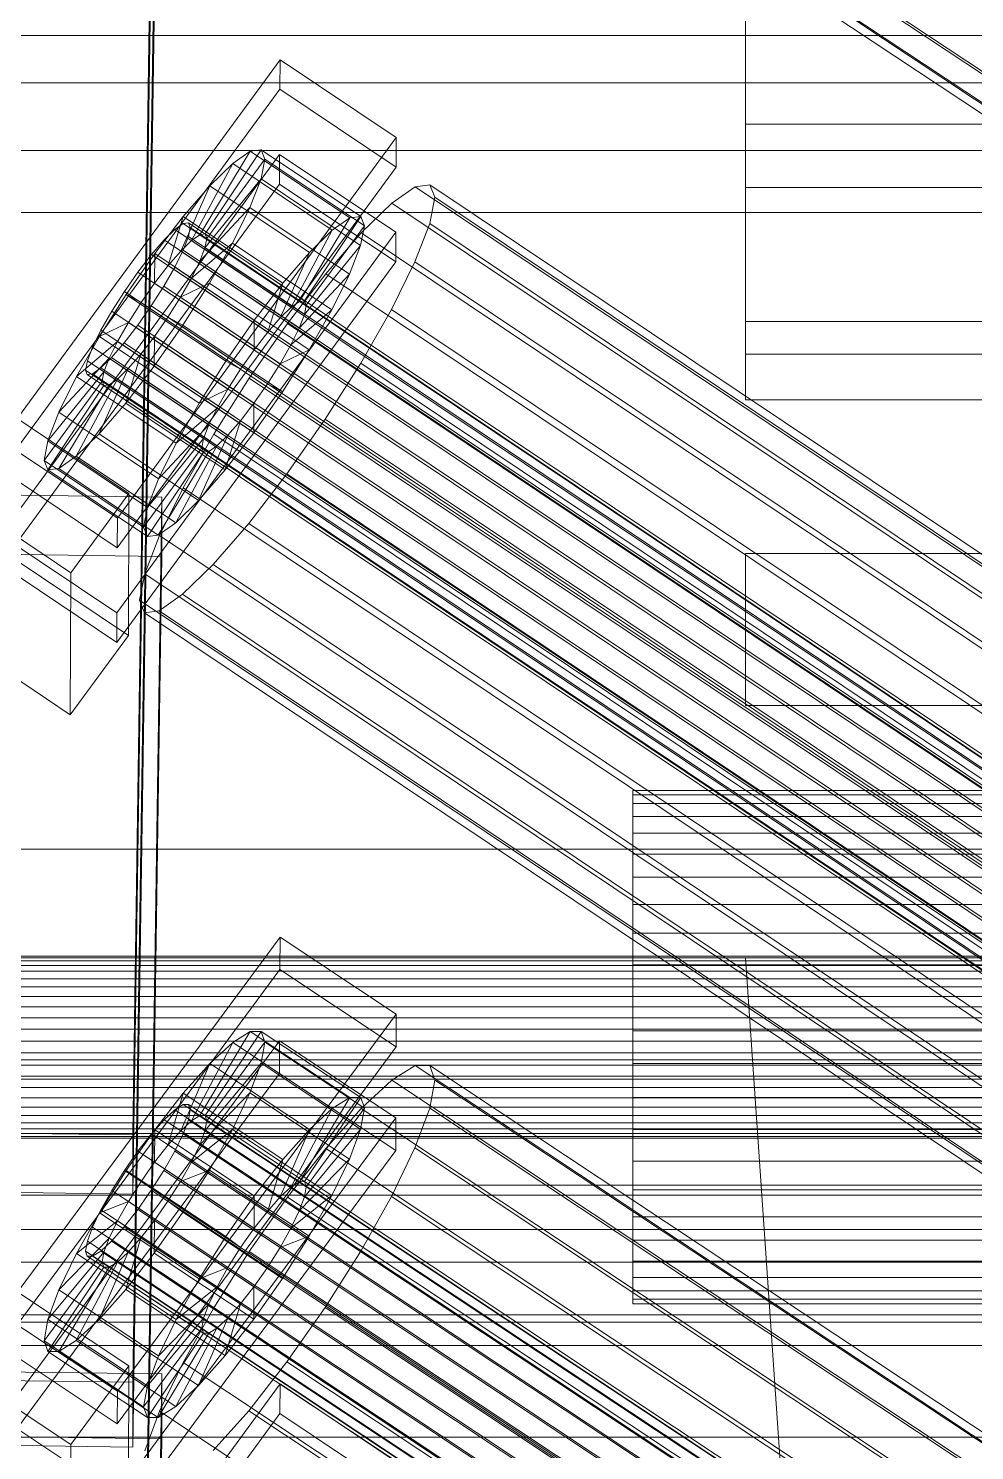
# Model space of a CAD drawing. Header units: millimetres. Extents: x -1970 to 34302, y -65268 to 6837.
# Drawn here: x -370.8 to -277.4, y -33088.6 to -32948.1 of the extents above; entities that cross this region are included whole.
import ezdxf

# ---------------------------------------------------------------- set-up
doc = ezdxf.new("R2010")
doc.units = ezdxf.units.MM
for name, color, linetype, lineweight in [('frontal_C01', 7, 'Continuous', 0), ('frontal_C02', 7, 'Continuous', 0), ('frontal_C02-briq', 7, 'Continuous', 0), ('frontal_mezcladora', 7, 'Continuous', 0)]:
    doc.layers.add(name, color=color, linetype=linetype, lineweight=lineweight)

msp = doc.modelspace()

# ---------------------------------------------------------------- linework, layer by layer
at = {"layer": 'frontal_C01'}
for p, q in [((-357.646, -32889.899), (-360.514, -33081.847)), ((-360.514, -33088.251), (-357.646, -32896.303)), ((-359.326, -32897.503), (-175.016, -33019.834)), ((-359.83, -32900.279), (-175.521, -33022.611)), ((-355.584, -32900.258), (-171.275, -33022.589)), ((-359.341, -32901.713), (-175.032, -33024.044)), ((-357.893, -32901.705), (-173.584, -33024.037)), ((425, -32948.837), (-425, -32948.837)), ((450, -32953.515), (-450, -32953.515)), ((-425, -32960.205), (425, -32960.205)), ((-450, -32966.322), (450, -32966.322)), ((-311.15, -33024.695), (-311.15, -33023.41)), ((-311.15, -33023.41), (-311.15, -33023.853)), ((-311.15, -33023.41), (311.15, -33023.41)), ((-311.15, -33023.853), (-311.15, -33025.993)), ((-311.15, -33023.853), (311.15, -33023.853)), ((-311.15, -33027.62), (-311.15, -33024.695)), ((-311.15, -33024.695), (311.15, -33024.695)), ((-311.15, -33025.993), (-311.15, -33029.684)), ((-311.15, -33025.993), (311.15, -33025.993)), ((-311.15, -33031.985), (-311.15, -33027.62)), ((-311.15, -33027.62), (311.15, -33027.62)), ((-450, -33029.217), (450, -33029.217)), ((-311.15, -33029.684), (-311.15, -33034.675)), ((-311.15, -33029.684), (311.15, -33029.684)), ((-311.15, -33037.494), (-311.15, -33031.985)), ((-311.15, -33031.985), (311.15, -33031.985)), ((-311.15, -33034.675), (-311.15, -33040.626)), ((-311.15, -33034.675), (311.15, -33034.675)), ((-311.15, -33043.77), (-311.15, -33037.494)), ((-311.15, -33037.494), (311.15, -33037.494)), ((-373.501, -33075.137), (-345.969, -33037.898)), ((-345.981, -33041.1), (-345.969, -33037.898)), ((-345.969, -33037.898), (-334.501, -33045.51)), ((-440, -33039.777), (440, -33039.777)), ((-440, -33039.933), (440, -33039.933)), ((-440, -33040.232), (440, -33040.232)), ((-440, -33040.692), (440, -33040.692)), ((-440, -33041.268), (440, -33041.268)), ((-345.981, -33041.1), (-373.513, -33078.339)), ((-334.513, -33048.712), (-345.981, -33041.1)), ((-311.15, -33040.626), (-311.15, -33047.131)), ((311.15, -33040.626), (-311.15, -33040.626)), ((450, -33042.024), (-450, -33042.024)), ((-440, -33042), (440, -33042)), ((-440, -33042.815), (440, -33042.815)), ((-440, -33043.768), (440, -33043.768)), ((-311.15, -33050.386), (-311.15, -33043.77)), ((-311.15, -33043.77), (311.15, -33043.77)), ((-440, -33044.767), (440, -33044.767)), ((440, -33045.877), (-440, -33045.877)), ((-334.501, -33045.51), (-362.033, -33082.749)), ((-334.501, -33045.51), (-334.513, -33048.712)), ((-440, -33046.991), (440, -33046.991)), ((-353.892, -33055.522), (-348.918, -33047.202)), ((-353.378, -33055.519), (-347.835, -33047.197)), ((-348.918, -33047.202), (-350.645, -33048.285)), ((-347.835, -33047.197), (-348.918, -33047.202)), ((-348.918, -33047.202), (-339.088, -33053.726)), ((-347.835, -33047.197), (-338.005, -33053.721)), ((-347.47, -33048.269), (-347.835, -33047.197)), ((-311.15, -33047.131), (-311.15, -33053.747)), ((-311.15, -33047.131), (311.15, -33047.131)), ((-440, -33048.181), (440, -33048.181)), ((-373.539, -33085.383), (-346.008, -33048.144)), ((-362.045, -33085.951), (-334.513, -33048.712)), ((-354.71, -33056.034), (-350.645, -33048.285)), ((-353.205, -33056.027), (-347.47, -33048.269)), ((-350.645, -33048.285), (-352.899, -33050.371)), ((-350.645, -33048.285), (-340.816, -33054.809)), ((-347.847, -33050.346), (-347.47, -33048.269)), ((-347.47, -33048.269), (-337.64, -33054.793)), ((-346.02, -33051.345), (-346.008, -33048.144)), ((-346.008, -33048.144), (-334.539, -33055.755)), ((-440, -33049.335), (440, -33049.335)), ((-353.384, -33057.011), (-347.847, -33050.346)), ((-348.941, -33053.285), (-347.847, -33050.346)), ((-347.847, -33050.346), (-338.017, -33056.87)), ((-440, -33050.526), (440, -33050.526)), ((-440, -33051.64), (440, -33051.64)), ((-346.02, -33051.345), (-373.551, -33088.584)), ((-355.777, -33057.023), (-352.899, -33050.371)), ((-352.899, -33050.371), (-355.525, -33053.318)), ((-352.899, -33050.371), (-343.069, -33056.895)), ((-334.551, -33058.957), (-346.02, -33051.345)), ((-332.629, -33050.577), (-334.938, -33052.024)), ((-331.181, -33050.569), (-332.629, -33050.577)), ((-332.629, -33050.577), (-148.32, -33172.908)), ((-330.692, -33052.003), (-331.181, -33050.569)), ((-331.181, -33050.569), (-146.872, -33172.901)), ((-311.15, -33056.891), (-311.15, -33050.386)), ((-311.15, -33050.386), (311.15, -33050.386)), ((-440, -33052.75), (440, -33052.75)), ((-334.938, -33052.024), (-337.95, -33054.813)), ((-334.938, -33052.024), (-150.629, -33174.355)), ((-331.197, -33054.779), (-330.692, -33052.003)), ((-330.692, -33052.003), (-146.383, -33174.334)), ((-440, -33053.748), (440, -33053.748)), ((-355.525, -33053.318), (-358.345, -33056.926)), ((-357.021, -33058.419), (-355.525, -33053.318)), ((-355.53, -33054.434), (-356.348, -33054.947)), ((-355.017, -33054.432), (-355.53, -33054.434)), ((-355.53, -33054.434), (-141.731, -33196.339)), ((-355.525, -33053.318), (-345.695, -33059.842)), ((-354.844, -33054.94), (-355.017, -33054.432)), ((-355.017, -33054.432), (-141.218, -33196.336)), ((-353.902, -33058.403), (-348.941, -33053.285)), ((-350.678, -33056.888), (-348.941, -33053.285)), ((-348.941, -33053.285), (-339.111, -33059.81)), ((-339.088, -33053.726), (-344.062, -33062.046)), ((-338.005, -33053.721), (-343.549, -33062.043)), ((-340.816, -33054.809), (-339.088, -33053.726)), ((-339.088, -33053.726), (-338.005, -33053.721)), ((-338.005, -33053.721), (-337.64, -33054.793)), ((-311.15, -33053.747), (-311.15, -33060.023)), ((-311.15, -33053.747), (311.15, -33053.747)), ((-440, -33054.701), (440, -33054.701)), ((-440, -33055.517), (440, -33055.517)), ((-334.539, -33055.755), (-362.071, -33092.994)), ((-357.415, -33055.935), (-358.659, -33057.331)), ((-356.348, -33054.947), (-357.415, -33055.935)), ((-357.415, -33055.935), (-143.617, -33197.84)), ((-356.348, -33054.947), (-142.549, -33196.851)), ((-355.541, -33057.316), (-355.022, -33055.923)), ((-355.022, -33055.923), (-354.844, -33054.94)), ((-355.022, -33055.923), (-141.224, -33197.828)), ((-354.844, -33054.94), (-141.045, -33196.844)), ((-354.71, -33056.034), (-353.892, -33055.522)), ((-353.892, -33055.522), (-353.378, -33055.519)), ((-344.062, -33062.046), (-353.892, -33055.522)), ((-343.549, -33062.043), (-353.378, -33055.519)), ((-353.378, -33055.519), (-353.205, -33056.027)), ((-340.816, -33054.809), (-344.88, -33062.559)), ((-337.64, -33054.793), (-343.376, -33062.551)), ((-343.069, -33056.895), (-340.816, -33054.809)), ((-337.95, -33054.813), (-341.461, -33058.753)), ((-337.64, -33054.793), (-338.017, -33056.87)), ((-337.95, -33054.813), (-153.641, -33177.144)), ((-334.539, -33055.755), (-334.551, -33058.957)), ((-332.659, -33058.709), (-331.197, -33054.779)), ((-331.197, -33054.779), (-146.887, -33177.11)), ((-440, -33056.248), (440, -33056.248)), ((-440, -33056.825), (440, -33056.825)), ((-440, -33057.284), (440, -33057.284)), ((-358.345, -33056.926), (-361.166, -33060.948)), ((-358.659, -33057.331), (-359.995, -33059.04)), ((-358.659, -33057.331), (-144.861, -33199.236)), ((-358.345, -33056.926), (-358.357, -33060.128)), ((-348.515, -33063.45), (-358.345, -33056.926)), ((-357.021, -33058.419), (-355.777, -33057.023)), ((-356.363, -33059.022), (-355.541, -33057.316)), ((-355.777, -33057.023), (-354.71, -33056.034)), ((-345.947, -33063.547), (-355.777, -33057.023)), ((-355.541, -33057.316), (-141.742, -33199.22)), ((-354.725, -33060.11), (-350.678, -33056.888)), ((-344.88, -33062.559), (-354.71, -33056.034)), ((-353.384, -33057.011), (-353.902, -33058.403)), ((-353.205, -33056.027), (-353.384, -33057.011)), ((-343.554, -33063.535), (-353.384, -33057.011)), ((-343.376, -33062.551), (-353.205, -33056.027)), ((-352.938, -33060.907), (-350.678, -33056.888)), ((-350.678, -33056.888), (-340.848, -33063.412)), ((-343.069, -33056.895), (-345.947, -33063.547)), ((-345.695, -33059.842), (-343.069, -33056.895)), ((-338.017, -33056.87), (-343.554, -33063.535)), ((-338.017, -33056.87), (-339.111, -33059.81)), ((-311.15, -33062.841), (-311.15, -33056.891)), ((-311.15, -33056.891), (311.15, -33056.891)), ((-440, -33057.583), (440, -33057.583)), ((-440, -33057.74), (440, -33057.74)), ((-358.357, -33060.128), (-357.021, -33058.419)), ((-347.191, -33064.943), (-357.021, -33058.419)), ((-353.902, -33058.403), (-354.725, -33060.11)), ((-344.073, -33064.927), (-353.902, -33058.403)), ((-341.461, -33058.753), (-345.231, -33063.576)), ((-341.461, -33058.753), (-157.152, -33181.084)), ((-334.981, -33063.525), (-332.659, -33058.709)), ((-332.659, -33058.709), (-148.35, -33181.04)), ((-362.083, -33096.196), (-334.551, -33058.957)), ((-359.995, -33059.04), (-361.332, -33060.946)), ((-146.196, -33200.945), (-359.995, -33059.04)), ((-359.693, -33062.033), (-358.357, -33060.128)), ((-358.357, -33060.128), (-348.527, -33066.652)), ((-357.434, -33060.926), (-356.363, -33059.022)), ((-356.363, -33059.022), (-142.565, -33200.927)), ((-354.725, -33060.11), (-355.796, -33062.014)), ((-344.895, -33066.634), (-354.725, -33060.11)), ((-348.515, -33063.45), (-345.695, -33059.842)), ((-345.695, -33059.842), (-347.191, -33064.943)), ((-339.111, -33059.81), (-344.073, -33064.927)), ((-339.111, -33059.81), (-340.848, -33063.412)), ((-311.15, -33060.023), (-311.15, -33065.531)), ((-311.15, -33060.023), (311.15, -33060.023)), ((-361.166, -33060.948), (-363.797, -33065.111)), ((-361.332, -33060.946), (-362.578, -33062.917)), ((-361.332, -33060.946), (-147.533, -33202.85)), ((-359.693, -33062.033), (-361.166, -33060.948)), ((-361.166, -33060.948), (-351.336, -33067.473)), ((-358.68, -33062.898), (-357.434, -33060.926)), ((-357.434, -33060.926), (-143.635, -33202.831)), ((-355.796, -33062.014), (-352.938, -33060.907)), ((-355.569, -33065.07), (-352.938, -33060.907)), ((-352.938, -33060.907), (-343.108, -33067.432)), ((450, -33062.374), (-450, -33062.374)), ((-362.578, -33062.917), (-363.648, -33064.821)), ((-362.578, -33062.917), (-148.779, -33204.822)), ((-360.939, -33064.005), (-359.693, -33062.033)), ((-360.017, -33064.803), (-358.68, -33062.898)), ((-349.863, -33068.557), (-359.693, -33062.033)), ((-358.68, -33062.898), (-144.881, -33204.802)), ((-355.796, -33062.014), (-357.042, -33063.985)), ((-345.966, -33068.538), (-355.796, -33062.014)), ((-344.88, -33062.559), (-345.947, -33063.547)), ((-344.062, -33062.046), (-344.88, -33062.559)), ((-343.549, -33062.043), (-344.062, -33062.046)), ((-343.554, -33063.535), (-343.376, -33062.551)), ((-343.376, -33062.551), (-343.549, -33062.043)), ((-311.15, -33067.832), (-311.15, -33062.841)), ((-311.15, -33062.841), (311.15, -33062.841)), ((-360.939, -33064.005), (-363.797, -33065.111)), ((-362.01, -33065.909), (-360.939, -33064.005)), ((-351.109, -33070.529), (-360.939, -33064.005)), ((-357.042, -33063.985), (-358.378, -33065.891)), ((-357.042, -33063.985), (-355.569, -33065.07)), ((-347.212, -33070.51), (-357.042, -33063.985)), ((-351.336, -33067.473), (-348.515, -33063.45)), ((-345.231, -33063.576), (-349.002, -33068.953)), ((-348.527, -33066.652), (-348.515, -33063.45)), ((-345.947, -33063.547), (-347.191, -33064.943)), ((-160.922, -33185.907), (-345.231, -33063.576)), ((-340.848, -33063.412), (-344.895, -33066.634)), ((-344.073, -33064.927), (-343.554, -33063.535)), ((-340.848, -33063.412), (-343.108, -33067.432)), ((-338.003, -33068.898), (-334.981, -33063.525)), ((-334.981, -33063.525), (-150.672, -33185.856)), ((-363.797, -33065.111), (-366.057, -33069.131)), ((-363.648, -33064.821), (-364.471, -33066.528)), ((-363.797, -33065.111), (-353.967, -33071.635)), ((-363.648, -33064.821), (-149.85, -33206.726)), ((-361.352, -33066.512), (-360.017, -33064.803)), ((-360.017, -33064.803), (-146.218, -33206.708)), ((-358.39, -33069.093), (-355.569, -33065.07)), ((-355.569, -33065.07), (-345.739, -33071.594)), ((-347.191, -33064.943), (-348.527, -33066.652)), ((-344.895, -33066.634), (-344.073, -33064.927)), ((-311.15, -33065.531), (-311.15, -33069.896)), ((-311.15, -33065.531), (311.15, -33065.531)), ((-362.01, -33065.909), (-366.057, -33069.131)), ((-364.471, -33066.528), (-364.989, -33067.92)), ((-364.471, -33066.528), (-150.672, -33208.432)), ((-362.833, -33067.615), (-362.01, -33065.909)), ((-362.596, -33067.908), (-361.352, -33066.512)), ((-352.18, -33072.433), (-362.01, -33065.909)), ((-361.352, -33066.512), (-147.554, -33208.417)), ((-358.378, -33065.891), (-359.714, -33067.6)), ((-358.378, -33065.891), (-358.39, -33069.093)), ((-348.548, -33072.415), (-358.378, -33065.891)), ((-348.527, -33066.652), (-349.863, -33068.557)), ((-345.966, -33068.538), (-344.895, -33066.634)), ((-362.833, -33067.615), (-367.794, -33072.733)), ((-364.989, -33067.92), (-365.168, -33068.904)), ((-364.989, -33067.92), (-151.191, -33209.825)), ((-363.664, -33068.897), (-362.596, -33067.908)), ((-363.351, -33069.008), (-362.833, -33067.615)), ((-353.003, -33074.14), (-362.833, -33067.615)), ((-362.596, -33067.908), (-148.798, -33209.813)), ((-359.714, -33067.6), (-361.21, -33072.7)), ((-359.714, -33067.6), (-360.958, -33068.996)), ((-349.884, -33074.124), (-359.714, -33067.6)), ((-353.967, -33071.635), (-351.336, -33067.473)), ((-351.336, -33067.473), (-349.863, -33068.557)), ((-349.863, -33068.557), (-351.109, -33070.529)), ((-347.212, -33070.51), (-345.966, -33068.538)), ((-343.108, -33067.432), (-345.966, -33068.538)), ((-343.108, -33067.432), (-345.739, -33071.594)), ((-311.15, -33071.524), (-311.15, -33067.832)), ((-311.15, -33067.832), (311.15, -33067.832)), ((-363.53, -33069.992), (-369.265, -33077.75)), ((-363.351, -33069.008), (-368.888, -33075.673)), ((-366.057, -33069.131), (-367.794, -33072.733)), ((-362.025, -33069.984), (-366.09, -33077.734)), ((-366.057, -33069.131), (-356.228, -33075.655)), ((-365.168, -33068.904), (-364.995, -33069.412)), ((-365.168, -33068.904), (-151.369, -33210.809)), ((-364.995, -33069.412), (-364.482, -33069.409)), ((-364.995, -33069.412), (-151.196, -33211.316)), ((-364.482, -33069.409), (-363.664, -33068.897)), ((-364.482, -33069.409), (-150.683, -33211.314)), ((-360.958, -33068.996), (-363.836, -33075.648)), ((-363.664, -33068.897), (-149.865, -33210.801)), ((-363.53, -33069.992), (-363.351, -33069.008)), ((-363.357, -33070.499), (-363.53, -33069.992)), ((-353.7, -33076.516), (-363.53, -33069.992)), ((-353.521, -33075.532), (-363.351, -33069.008)), ((-362.025, -33069.984), (-362.843, -33070.497)), ((-360.958, -33068.996), (-362.025, -33069.984)), ((-352.196, -33076.508), (-362.025, -33069.984)), ((-361.21, -33072.7), (-358.39, -33069.093)), ((-351.128, -33075.52), (-360.958, -33068.996)), ((-358.39, -33069.093), (-348.56, -33075.617)), ((-349.002, -33068.953), (-352.519, -33074.518)), ((-349.002, -33068.953), (-164.693, -33191.285)), ((-341.52, -33074.463), (-338.003, -33068.898)), ((-338.003, -33068.898), (-153.694, -33191.23)), ((-311.15, -33069.896), (-311.15, -33072.821)), ((-311.15, -33069.896), (311.15, -33069.896)), ((-363.357, -33070.499), (-368.9, -33078.822)), ((-362.843, -33070.497), (-367.817, -33078.816)), ((-362.843, -33070.497), (-363.357, -33070.499)), ((-353.527, -33077.024), (-363.357, -33070.499)), ((-353.014, -33077.021), (-362.843, -33070.497)), ((-353.967, -33071.635), (-351.109, -33070.529)), ((-351.109, -33070.529), (-352.18, -33072.433)), ((-348.548, -33072.415), (-347.212, -33070.51)), ((-345.739, -33071.594), (-347.212, -33070.51)), ((-372.35, -33072.625), (-360.882, -33080.237)), ((-367.794, -33072.733), (-368.888, -33075.673)), ((-367.794, -33072.733), (-357.964, -33079.257)), ((-363.836, -33075.648), (-361.21, -33072.7)), ((-361.21, -33072.7), (-351.38, -33079.225)), ((-356.228, -33075.655), (-353.967, -33071.635)), ((-356.228, -33075.655), (-352.18, -33072.433)), ((-352.18, -33072.433), (-353.003, -33074.14)), ((-349.884, -33074.124), (-348.548, -33072.415)), ((-345.739, -33071.594), (-348.56, -33075.617)), ((-348.56, -33075.617), (-348.548, -33072.415)), ((-311.15, -33073.663), (-311.15, -33071.524)), ((-311.15, -33071.524), (311.15, -33071.524)), ((-311.15, -33072.821), (-311.15, -33074.106)), ((-311.15, -33072.821), (311.15, -33072.821)), ((-357.964, -33079.257), (-353.003, -33074.14)), ((-353.003, -33074.14), (-353.521, -33075.532)), ((-351.38, -33079.225), (-349.884, -33074.124)), ((-351.128, -33075.52), (-349.884, -33074.124)), ((-311.15, -33074.106), (-311.15, -33073.663)), ((-311.15, -33073.663), (311.15, -33073.663)), ((-311.15, -33074.106), (311.15, -33074.106)), ((-450, -33075.181), (450, -33075.181)), ((-362.033, -33082.749), (-373.501, -33075.137)), ((-359.058, -33082.197), (-353.521, -33075.532)), ((-352.519, -33074.518), (-355.541, -33079.892)), ((-354.006, -33082.172), (-351.128, -33075.52)), ((-353.521, -33075.532), (-353.7, -33076.516)), ((-352.519, -33074.518), (-168.21, -33196.85)), ((-352.196, -33076.508), (-351.128, -33075.52)), ((-348.56, -33075.617), (-351.38, -33079.225)), ((-345.291, -33079.841), (-341.52, -33074.463)), ((-341.52, -33074.463), (-157.211, -33196.795)), ((-425, -33075.923), (425, -33075.923)), ((-368.888, -33075.673), (-369.265, -33077.75)), ((-368.888, -33075.673), (-359.058, -33082.197)), ((-366.09, -33077.734), (-363.836, -33075.648)), ((-363.836, -33075.648), (-354.006, -33082.172)), ((-359.436, -33084.274), (-353.7, -33076.516)), ((-359.07, -33085.346), (-353.527, -33077.024)), ((-357.987, -33085.341), (-353.014, -33077.021)), ((-357.964, -33079.257), (-356.228, -33075.655)), ((-356.26, -33084.258), (-352.196, -33076.508)), ((-353.7, -33076.516), (-353.527, -33077.024)), ((-353.527, -33077.024), (-353.014, -33077.021)), ((-353.014, -33077.021), (-352.196, -33076.508)), ((-373.513, -33078.339), (-362.045, -33085.951)), ((-369.265, -33077.75), (-368.9, -33078.822)), ((-369.265, -33077.75), (-359.436, -33084.274)), ((-367.817, -33078.816), (-366.09, -33077.734)), ((-366.09, -33077.734), (-356.26, -33084.258)), ((-368.9, -33078.822), (-367.817, -33078.816)), ((-368.9, -33078.822), (-359.07, -33085.346)), ((-367.817, -33078.816), (-357.987, -33085.341)), ((-359.058, -33082.197), (-357.964, -33079.257)), ((-351.38, -33079.225), (-354.006, -33082.172)), ((-349.061, -33084.664), (-345.291, -33079.841)), ((-345.291, -33079.841), (-160.982, -33202.172)), ((-366.618, -33087.995), (-378.086, -33080.383)), ((-375.644, -33080.792), (-357.646, -33081.034)), ((-360.882, -33080.237), (-366.618, -33087.995)), ((-360.882, -33080.237), (-360.939, -33095.605)), ((-357.646, -33081.034), (-360.514, -33272.982)), ((-355.541, -33079.892), (-357.863, -33084.708)), ((-357.646, -33081.034), (-357.646, -33087.438)), ((-355.541, -33079.892), (-171.232, -33202.223)), ((-360.514, -33081.847), (-378.512, -33081.605)), ((-360.514, -33088.251), (-360.514, -33081.847)), ((-359.436, -33084.274), (-359.058, -33082.197)), ((-354.006, -33082.172), (-356.26, -33084.258)), ((-362.045, -33085.951), (-362.033, -33082.749)), ((-362.071, -33092.994), (-373.539, -33085.383)), ((-359.07, -33085.346), (-359.436, -33084.274)), ((-357.863, -33084.708), (-359.326, -33088.638)), ((-357.987, -33085.341), (-359.07, -33085.346)), ((-356.26, -33084.258), (-357.987, -33085.341)), ((-357.863, -33084.708), (-173.554, -33207.039)), ((-352.572, -33088.604), (-349.061, -33084.664)), ((-349.061, -33084.664), (-164.752, -33206.995)), ((425, -33087.291), (-425, -33087.291)), ((-378.512, -33088.009), (-360.514, -33088.251)), ((-357.646, -33087.438), (-375.644, -33087.196)), ((-366.675, -33103.363), (-366.618, -33087.995)), ((-360.514, -33279.385), (-357.646, -33087.438))]:
    msp.add_line(p, q, dxfattribs=at)
at = {"layer": 'frontal_C02'}
for p, q in [((-357.646, -32863.652), (-360.514, -33057.42)), ((-360.514, -33063.265), (-357.646, -32869.498)), ((-300, -32957.599), (-300, -32927.714)), ((-300, -32936.569), (-300, -32963.86)), ((-373.501, -32988.826), (-345.969, -32951.233)), ((-345.981, -32954.155), (-345.969, -32951.233)), ((-345.969, -32951.233), (-334.501, -32958.916)), ((-345.981, -32954.155), (-373.513, -32991.748)), ((-334.513, -32961.839), (-345.981, -32954.155)), ((-300, -32977.08), (-300, -32957.599)), ((300, -32957.599), (-300, -32957.599)), ((-334.501, -32958.916), (-362.033, -32996.509)), ((-334.501, -32958.916), (-334.513, -32961.839)), ((-353.892, -32968.513), (-348.918, -32960.269)), ((-353.378, -32968.443), (-347.835, -32960.122)), ((-348.918, -32960.269), (-350.645, -32961.484)), ((-347.835, -32960.122), (-348.918, -32960.269)), ((-348.918, -32960.269), (-339.088, -32966.855)), ((-347.835, -32960.122), (-338.005, -32966.708)), ((-347.47, -32961.052), (-347.835, -32960.122)), ((-373.539, -32998.178), (-346.008, -32960.585)), ((-362.045, -32999.432), (-334.513, -32961.839)), ((-354.71, -32969.088), (-350.645, -32961.484)), ((-353.205, -32968.884), (-347.47, -32961.052)), ((-350.645, -32961.484), (-352.899, -32963.683)), ((-350.645, -32961.484), (-340.816, -32968.07)), ((-347.847, -32962.996), (-347.47, -32961.052)), ((-347.47, -32961.052), (-337.64, -32967.638)), ((-346.02, -32963.508), (-346.008, -32960.585)), ((-346.008, -32960.585), (-334.539, -32968.269)), ((-353.384, -32969.805), (-347.847, -32962.996)), ((-348.941, -32965.822), (-347.847, -32962.996)), ((-347.847, -32962.996), (-338.017, -32969.582)), ((-346.02, -32963.508), (-373.551, -33001.101)), ((-355.777, -32970.13), (-352.899, -32963.683)), ((-352.899, -32963.683), (-355.525, -32966.717)), ((-352.899, -32963.683), (-343.069, -32970.269)), ((-334.551, -32971.191), (-346.02, -32963.508)), ((-332.629, -32963.774), (-334.938, -32965.398)), ((-331.181, -32963.577), (-332.629, -32963.774)), ((-332.629, -32963.774), (-148.32, -33087.258)), ((-330.692, -32964.821), (-331.181, -32963.577)), ((-331.181, -32963.577), (-146.872, -33087.061)), ((-300, -32963.86), (-300, -32980.321)), ((300, -32963.86), (-300, -32963.86)), ((-353.902, -32971.143), (-348.941, -32965.822)), ((-350.678, -32969.337), (-348.941, -32965.822)), ((-348.941, -32965.822), (-339.111, -32972.408)), ((-334.938, -32965.398), (-337.95, -32968.338)), ((-334.938, -32965.398), (-150.629, -33088.882)), ((-331.197, -32967.42), (-330.692, -32964.821)), ((-330.692, -32964.821), (-146.383, -33088.305)), ((-355.525, -32966.717), (-358.345, -32970.379)), ((-357.021, -32971.567), (-355.525, -32966.717)), ((-355.53, -32967.415), (-356.348, -32967.991)), ((-355.017, -32967.346), (-355.53, -32967.415)), ((-355.53, -32967.415), (-141.731, -33110.657)), ((-355.525, -32966.717), (-345.695, -32973.303)), ((-354.844, -32967.786), (-355.017, -32967.346)), ((-355.017, -32967.346), (-141.218, -33110.587)), ((-339.088, -32966.855), (-344.062, -32975.099)), ((-338.005, -32966.708), (-343.549, -32975.029)), ((-340.816, -32968.07), (-339.088, -32966.855)), ((-339.088, -32966.855), (-338.005, -32966.708)), ((-338.005, -32966.708), (-337.64, -32967.638)), ((-332.659, -32971.198), (-331.197, -32967.42)), ((-331.197, -32967.42), (-146.887, -33090.904)), ((-334.539, -32968.269), (-362.071, -33005.862)), ((-356.348, -32967.991), (-357.415, -32969.033)), ((-356.348, -32967.991), (-142.549, -33111.232)), ((-355.541, -32970.046), (-355.022, -32968.707)), ((-355.022, -32968.707), (-354.844, -32967.786)), ((-355.022, -32968.707), (-141.224, -33111.949)), ((-354.844, -32967.786), (-141.045, -33111.028)), ((-354.71, -32969.088), (-353.892, -32968.513)), ((-353.892, -32968.513), (-353.378, -32968.443)), ((-344.062, -32975.099), (-353.892, -32968.513)), ((-353.205, -32968.884), (-353.384, -32969.805)), ((-343.549, -32975.029), (-353.378, -32968.443)), ((-353.378, -32968.443), (-353.205, -32968.884)), ((-343.376, -32975.47), (-353.205, -32968.884)), ((-340.816, -32968.07), (-344.88, -32975.674)), ((-337.64, -32967.638), (-343.376, -32975.47)), ((-343.069, -32970.269), (-340.816, -32968.07)), ((-337.95, -32968.338), (-341.461, -32972.394)), ((-337.64, -32967.638), (-338.017, -32969.582)), ((-337.95, -32968.338), (-153.641, -33091.822)), ((-334.539, -32968.269), (-334.551, -32971.191)), ((-357.415, -32969.033), (-358.659, -32970.47)), ((-357.415, -32969.033), (-143.617, -33112.274)), ((-357.021, -32971.567), (-355.777, -32970.13)), ((-356.363, -32971.711), (-355.541, -32970.046)), ((-355.777, -32970.13), (-354.71, -32969.088)), ((-345.947, -32976.716), (-355.777, -32970.13)), ((-355.541, -32970.046), (-141.742, -33113.287)), ((-354.725, -32972.808), (-350.678, -32969.337)), ((-344.88, -32975.674), (-354.71, -32969.088)), ((-353.384, -32969.805), (-353.902, -32971.143)), ((-343.554, -32976.391), (-353.384, -32969.805)), ((-352.938, -32973.301), (-350.678, -32969.337)), ((-350.678, -32969.337), (-340.848, -32975.923)), ((-343.069, -32970.269), (-345.947, -32976.716)), ((-345.695, -32973.303), (-343.069, -32970.269)), ((-338.017, -32969.582), (-343.554, -32976.391)), ((-338.017, -32969.582), (-339.111, -32972.408)), ((-362.083, -33008.784), (-334.551, -32971.191)), ((-358.345, -32970.379), (-361.166, -32974.42)), ((-358.659, -32970.47), (-359.995, -32972.204)), ((-358.659, -32970.47), (-144.861, -33113.711)), ((-358.345, -32970.379), (-358.357, -32973.302)), ((-358.357, -32973.302), (-357.021, -32971.567)), ((-348.515, -32976.965), (-358.345, -32970.379)), ((-347.191, -32978.153), (-357.021, -32971.567)), ((-353.902, -32971.143), (-354.725, -32972.808)), ((-344.073, -32977.729), (-353.902, -32971.143)), ((-334.981, -32975.896), (-332.659, -32971.198)), ((-332.659, -32971.198), (-148.35, -33094.682)), ((-359.995, -32972.204), (-361.332, -32974.118)), ((-146.196, -33115.446), (-359.995, -32972.204)), ((-357.434, -32973.589), (-356.363, -32971.711)), ((-356.363, -32971.711), (-142.565, -33114.952)), ((-354.725, -32972.808), (-355.796, -32974.686)), ((-344.895, -32979.394), (-354.725, -32972.808)), ((-341.461, -32972.394), (-345.231, -32977.29)), ((-339.111, -32972.408), (-344.073, -32977.729)), ((-341.461, -32972.394), (-157.152, -33095.878)), ((-339.111, -32972.408), (-340.848, -32975.923)), ((-361.166, -32974.42), (-363.797, -32978.564)), ((-361.332, -32974.118), (-362.578, -32976.081)), ((-361.332, -32974.118), (-147.533, -33117.36)), ((-359.693, -32975.216), (-361.166, -32974.42)), ((-361.166, -32974.42), (-351.336, -32981.006)), ((-359.693, -32975.216), (-358.357, -32973.302)), ((-358.68, -32975.551), (-357.434, -32973.589)), ((-358.357, -32973.302), (-348.527, -32979.888)), ((-357.434, -32973.589), (-143.635, -33116.83)), ((-355.796, -32974.686), (-352.938, -32973.301)), ((-355.569, -32977.445), (-352.938, -32973.301)), ((-352.938, -32973.301), (-343.108, -32979.887)), ((-348.515, -32976.965), (-345.695, -32973.303)), ((-345.695, -32973.303), (-347.191, -32978.153)), ((-360.939, -32977.179), (-359.693, -32975.216)), ((-360.017, -32977.465), (-358.68, -32975.551)), ((-349.863, -32981.802), (-359.693, -32975.216)), ((-358.68, -32975.551), (-144.881, -33118.793)), ((-355.796, -32974.686), (-357.042, -32976.649)), ((-345.966, -32981.272), (-355.796, -32974.686)), ((-344.88, -32975.674), (-345.947, -32976.716)), ((-344.062, -32975.099), (-344.88, -32975.674)), ((-343.549, -32975.029), (-344.062, -32975.099)), ((-343.554, -32976.391), (-343.376, -32975.47)), ((-343.376, -32975.47), (-343.549, -32975.029)), ((-338.003, -32981.196), (-334.981, -32975.896)), ((-334.981, -32975.896), (-150.672, -33099.38)), ((-360.939, -32977.179), (-363.797, -32978.564)), ((-362.578, -32976.081), (-363.648, -32977.959)), ((-362.578, -32976.081), (-148.779, -33119.323)), ((-362.01, -32979.057), (-360.939, -32977.179)), ((-351.109, -32983.765), (-360.939, -32977.179)), ((-357.042, -32976.649), (-358.378, -32978.563)), ((-357.042, -32976.649), (-355.569, -32977.445)), ((-347.212, -32983.235), (-357.042, -32976.649)), ((-351.336, -32981.006), (-348.515, -32976.965)), ((-345.231, -32977.29), (-349.002, -32982.692)), ((-348.527, -32979.888), (-348.515, -32976.965)), ((-345.947, -32976.716), (-347.191, -32978.153)), ((-160.922, -33100.774), (-345.231, -32977.29)), ((-340.848, -32975.923), (-344.895, -32979.394)), ((-344.073, -32977.729), (-343.554, -32976.391)), ((-340.848, -32975.923), (-343.108, -32979.887)), ((-300, -32984.83), (-300, -32977.08)), ((300, -32977.08), (-300, -32977.08)), ((-363.797, -32978.564), (-366.057, -32982.528)), ((-363.648, -32977.959), (-364.471, -32979.624)), ((-363.797, -32978.564), (-353.967, -32985.15)), ((-363.648, -32977.959), (-149.85, -33121.2)), ((-361.352, -32979.2), (-360.017, -32977.465)), ((-360.017, -32977.465), (-146.218, -33120.707)), ((-358.378, -32978.563), (-359.714, -32980.298)), ((-358.39, -32981.486), (-355.569, -32977.445)), ((-358.378, -32978.563), (-358.39, -32981.486)), ((-348.548, -32985.149), (-358.378, -32978.563)), ((-355.569, -32977.445), (-345.739, -32984.031)), ((-347.191, -32978.153), (-348.527, -32979.888)), ((-344.895, -32979.394), (-344.073, -32977.729)), ((-362.01, -32979.057), (-366.057, -32982.528)), ((-364.471, -32979.624), (-364.989, -32980.963)), ((-364.471, -32979.624), (-150.672, -33122.865)), ((-362.833, -32980.722), (-362.01, -32979.057)), ((-362.596, -32980.637), (-361.352, -32979.2)), ((-352.18, -32985.643), (-362.01, -32979.057)), ((-361.352, -32979.2), (-147.554, -33122.441)), ((-348.527, -32979.888), (-349.863, -32981.802)), ((-345.966, -32981.272), (-344.895, -32979.394)), ((-343.108, -32979.887), (-345.966, -32981.272)), ((-343.108, -32979.887), (-345.739, -32984.031)), ((-362.833, -32980.722), (-367.794, -32986.043)), ((-364.989, -32980.963), (-365.168, -32981.884)), ((-364.989, -32980.963), (-151.191, -33124.204)), ((-363.664, -32981.679), (-362.596, -32980.637)), ((-363.351, -32982.06), (-362.833, -32980.722)), ((-353.003, -32987.307), (-362.833, -32980.722)), ((-362.596, -32980.637), (-148.798, -33123.879)), ((-359.714, -32980.298), (-361.21, -32985.148)), ((-361.21, -32985.148), (-358.39, -32981.486)), ((-359.714, -32980.298), (-360.958, -32981.735)), ((-349.884, -32986.883), (-359.714, -32980.298)), ((-358.39, -32981.486), (-348.56, -32988.071)), ((-353.967, -32985.15), (-351.336, -32981.006)), ((-351.336, -32981.006), (-349.863, -32981.802)), ((-347.212, -32983.235), (-345.966, -32981.272)), ((-341.52, -32986.736), (-338.003, -32981.196)), ((-338.003, -32981.196), (-153.694, -33104.68)), ((-300, -32980.321), (-300, -32984.83)), ((300, -32980.321), (-300, -32980.321)), ((-363.351, -32982.06), (-368.888, -32988.869)), ((-366.057, -32982.528), (-367.794, -32986.043)), ((-362.025, -32982.777), (-366.09, -32990.381)), ((-366.057, -32982.528), (-356.228, -32989.114)), ((-365.168, -32981.884), (-364.995, -32982.324)), ((-365.168, -32981.884), (-151.369, -33125.125)), ((-364.995, -32982.324), (-364.482, -32982.254)), ((-364.995, -32982.324), (-151.196, -33125.566)), ((-364.482, -32982.254), (-363.664, -32981.679)), ((-364.482, -32982.254), (-150.683, -33125.496)), ((-360.958, -32981.735), (-363.836, -32988.182)), ((-363.664, -32981.679), (-149.865, -33124.92)), ((-363.53, -32982.981), (-363.351, -32982.06)), ((-353.521, -32988.646), (-363.351, -32982.06)), ((-362.025, -32982.777), (-362.843, -32983.352)), ((-360.958, -32981.735), (-362.025, -32982.777)), ((-352.196, -32989.362), (-362.025, -32982.777)), ((-351.128, -32988.321), (-360.958, -32981.735)), ((-349.002, -32982.692), (-352.519, -32988.231)), ((-349.863, -32981.802), (-351.109, -32983.765)), ((-349.002, -32982.692), (-164.693, -33106.176)), ((-363.53, -32982.981), (-369.265, -32990.813)), ((-363.357, -32983.422), (-368.9, -32991.743)), ((-362.843, -32983.352), (-367.817, -32991.596)), ((-363.357, -32983.422), (-363.53, -32982.981)), ((-353.7, -32989.567), (-363.53, -32982.981)), ((-362.843, -32983.352), (-363.357, -32983.422)), ((-353.527, -32990.008), (-363.357, -32983.422)), ((-353.014, -32989.938), (-362.843, -32983.352)), ((-353.967, -32985.15), (-351.109, -32983.765)), ((-351.109, -32983.765), (-352.18, -32985.643)), ((-345.739, -32984.031), (-348.56, -32988.071)), ((-348.548, -32985.149), (-347.212, -32983.235)), ((-345.739, -32984.031), (-347.212, -32983.235)), ((-363.836, -32988.182), (-361.21, -32985.148)), ((-361.21, -32985.148), (-351.38, -32991.734)), ((-356.228, -32989.114), (-353.967, -32985.15)), ((-356.228, -32989.114), (-352.18, -32985.643)), ((-352.18, -32985.643), (-353.003, -32987.307)), ((-349.884, -32986.883), (-348.548, -32985.149)), ((-348.56, -32988.071), (-348.548, -32985.149)), ((300, -32984.83), (-300, -32984.83)), ((-372.35, -32986.383), (-360.882, -32994.066)), ((-367.794, -32986.043), (-368.888, -32988.869)), ((-367.794, -32986.043), (-357.964, -32992.629)), ((-351.38, -32991.734), (-349.884, -32986.883)), ((-351.128, -32988.321), (-349.884, -32986.883)), ((-345.291, -32992.137), (-341.52, -32986.736)), ((-341.52, -32986.736), (-157.211, -33110.219)), ((-366.09, -32990.381), (-363.836, -32988.182)), ((-363.836, -32988.182), (-354.006, -32994.768)), ((-357.964, -32992.629), (-353.003, -32987.307)), ((-352.519, -32988.231), (-355.541, -32993.531)), ((-354.006, -32994.768), (-351.128, -32988.321)), ((-353.003, -32987.307), (-353.521, -32988.646)), ((-352.519, -32988.231), (-168.21, -33111.715)), ((-352.196, -32989.362), (-351.128, -32988.321)), ((-348.56, -32988.071), (-351.38, -32991.734)), ((-362.033, -32996.509), (-373.501, -32988.826)), ((-368.888, -32988.869), (-369.265, -32990.813)), ((-368.888, -32988.869), (-359.058, -32995.455)), ((-359.436, -32997.399), (-353.7, -32989.567)), ((-359.058, -32995.455), (-353.521, -32988.646)), ((-357.987, -32998.182), (-353.014, -32989.938)), ((-357.964, -32992.629), (-356.228, -32989.114)), ((-356.26, -32996.967), (-352.196, -32989.362)), ((-353.521, -32988.646), (-353.7, -32989.567)), ((-353.7, -32989.567), (-353.527, -32990.008)), ((-353.527, -32990.008), (-353.014, -32989.938)), ((-353.014, -32989.938), (-352.196, -32989.362)), ((-369.265, -32990.813), (-368.9, -32991.743)), ((-369.265, -32990.813), (-359.436, -32997.399)), ((-367.817, -32991.596), (-366.09, -32990.381)), ((-366.09, -32990.381), (-356.26, -32996.967)), ((-359.07, -32998.329), (-353.527, -32990.008)), ((-373.513, -32991.748), (-362.045, -32999.432)), ((-368.9, -32991.743), (-367.817, -32991.596)), ((-368.9, -32991.743), (-359.07, -32998.329)), ((-367.817, -32991.596), (-357.987, -32998.182)), ((-359.058, -32995.455), (-357.964, -32992.629)), ((-351.38, -32991.734), (-354.006, -32994.768)), ((-349.061, -32997.033), (-345.291, -32992.137)), ((-345.291, -32992.137), (-160.982, -33115.621)), ((-360.882, -32994.066), (-366.618, -33001.898)), ((-360.882, -32994.066), (-360.939, -33008.095)), ((-355.541, -32993.531), (-357.863, -32998.23)), ((-355.541, -32993.531), (-171.232, -33117.015)), ((-366.618, -33001.898), (-378.086, -32994.214)), ((-375.644, -32994.194), (-357.646, -32994.438)), ((-357.646, -32994.438), (-360.514, -33188.205)), ((-359.436, -32997.399), (-359.058, -32995.455)), ((-357.646, -32994.438), (-357.646, -33000.283)), ((-354.006, -32994.768), (-356.26, -32996.967)), ((-362.045, -32999.432), (-362.033, -32996.509)), ((-356.26, -32996.967), (-357.987, -32998.182)), ((-362.071, -33005.862), (-373.539, -32998.178)), ((-359.07, -32998.329), (-359.436, -32997.399)), ((-357.863, -32998.23), (-359.326, -33002.007)), ((-357.987, -32998.182), (-359.07, -32998.329)), ((-357.863, -32998.23), (-173.554, -33121.714)), ((-352.572, -33001.089), (-349.061, -32997.033)), ((-349.061, -32997.033), (-164.752, -33120.517)), ((-357.646, -33000.283), (-375.644, -33000.04)), ((-373.551, -33001.101), (-362.083, -33008.784)), ((-360.939, -33008.095), (-372.408, -33000.411)), ((-360.514, -33194.05), (-357.646, -33000.283)), ((-355.584, -33004.029), (-352.572, -33001.089)), ((-352.572, -33001.089), (-168.263, -33124.573)), ((-366.675, -33015.927), (-366.618, -33001.898)), ((-359.326, -33002.007), (-359.83, -33004.607)), ((-359.326, -33002.007), (-175.016, -33125.491)), ((-359.83, -33004.607), (-359.341, -33005.85)), ((-359.83, -33004.607), (-175.521, -33128.09)), ((-357.893, -33005.653), (-355.584, -33004.029)), ((-355.584, -33004.029), (-171.275, -33127.513)), ((-362.083, -33008.784), (-362.071, -33005.862)), ((-359.341, -33005.85), (-357.893, -33005.653)), ((-359.341, -33005.85), (-175.032, -33129.334)), ((-357.893, -33005.653), (-173.584, -33129.137)), ((-366.675, -33015.927), (-360.939, -33008.095)), ((-378.143, -33008.243), (-366.675, -33015.927)), ((-425, -33051.909), (425, -33051.909)), ((-360.514, -33057.42), (-378.512, -33057.176)), ((-360.514, -33063.265), (-360.514, -33057.42)), ((425, -33063.385), (-425, -33063.385)), ((-378.512, -33063.022), (-360.514, -33063.265)), ((425, -33066.756), (-425, -33066.756)), ((-425, -33078.232), (425, -33078.232)), ((-373.501, -33119.611), (-345.969, -33082.018)), ((-345.981, -33084.941), (-345.969, -33082.018)), ((-345.969, -33082.018), (-334.501, -33089.701)), ((-345.981, -33084.941), (-373.513, -33122.534)), ((-334.513, -33092.624), (-345.981, -33084.941))]:
    msp.add_line(p, q, dxfattribs=at)
at = {"layer": 'frontal_C02-briq'}
for q in [(-280, -33332.75), (300, -33039.939)]:
    msp.add_line((-300, -33039.939), q, dxfattribs=at)
at = {"layer": 'frontal_mezcladora'}
for p, q in [((-300, -33000), (-275, -33000)), ((-300, -33015), (-300, -33000)), ((-300, -33015), (-275, -33015)), ((575, -33050), (-575, -33050)), ((-575, -33070), (575, -33070))]:
    msp.add_line(p, q, dxfattribs=at)

doc.saveas('drawing.dxf')
